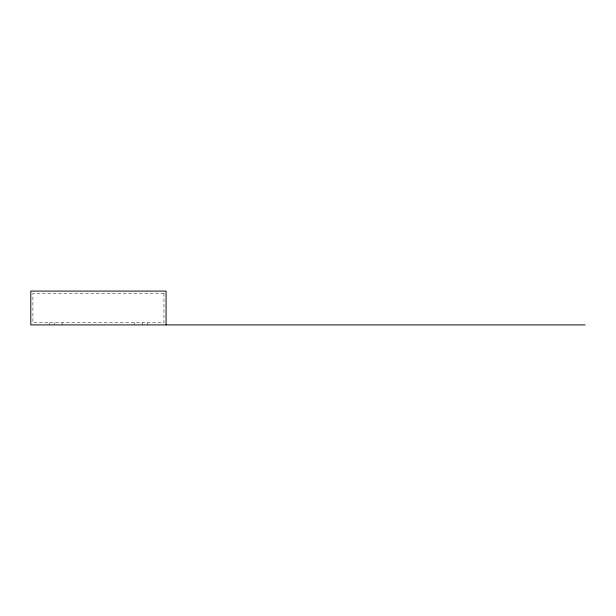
<?xml version="1.0" encoding="UTF-8"?>
<svg xmlns="http://www.w3.org/2000/svg" width="616" height="616" viewBox="0 0 616 616"><rect width="100%" height="100%" fill="white"/><g stroke="black" fill="none" stroke-linecap="round" stroke-linejoin="round"><path stroke-width="0.46" stroke-dasharray="3.08 2.31" d="M147.463 322.792L147.463 324.909M142.411 322.792L142.411 324.909M134.781 322.792L134.781 324.909M62.093 322.792L62.093 324.909M54.462 322.792L54.462 324.909M49.411 322.792L49.411 324.909M163.956 293.208L32.91 293.208L32.91 322.792L163.956 322.792L163.956 293.208"/><path stroke-width="0.92" d="M585.2 324.909L30.8 324.909L30.8 291.091L166.074 291.091L166.074 324.909"/></g></svg>
